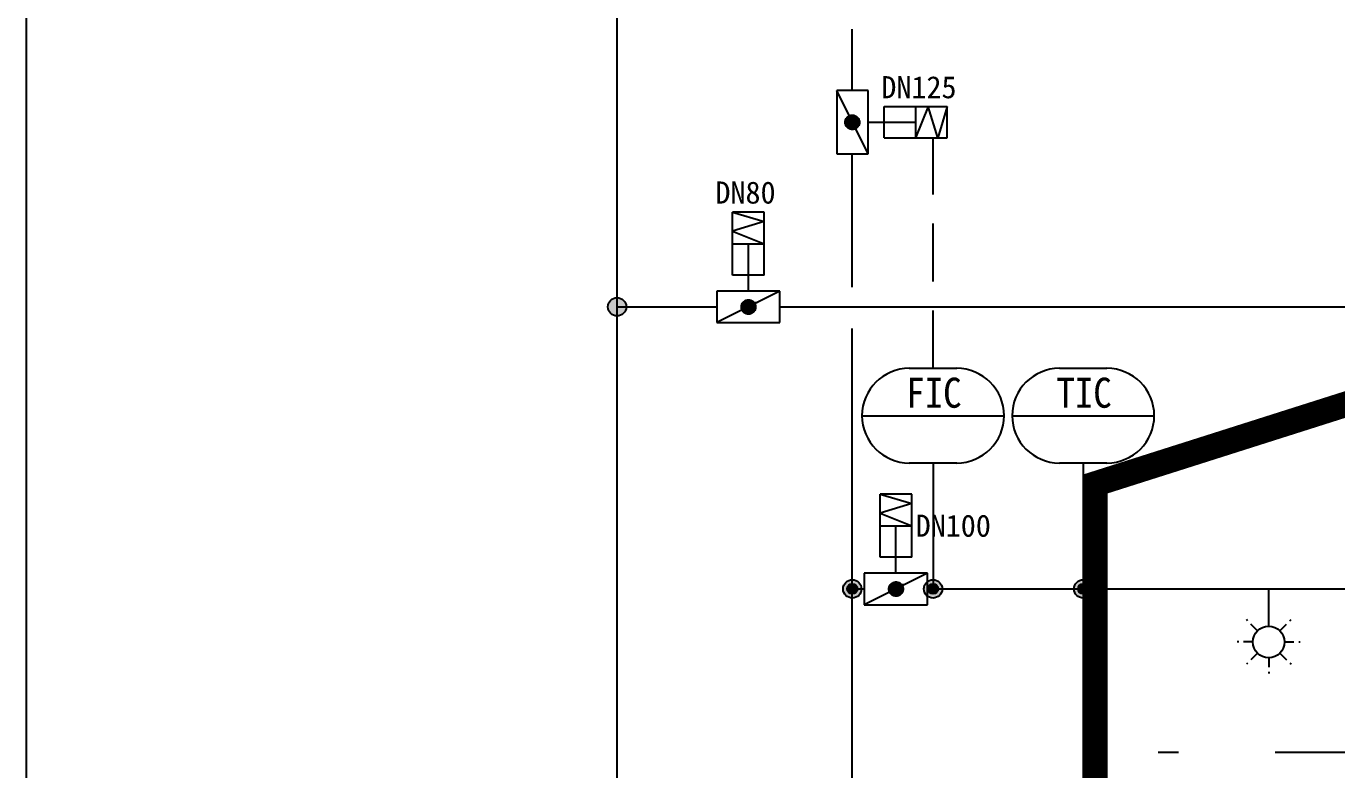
# Model space of a CAD drawing. Header units: millimetres. Extents: x 702 to 1891, y -286 to 555.
# Drawn here: x 1176.3 to 1244.2, y 243 to 281.5 of the extents above; entities that cross this region are included whole.
import ezdxf
from ezdxf.enums import TextEntityAlignment as Align

# ---------------------------------------------------------------- set-up
doc = ezdxf.new("R2010")
doc.units = ezdxf.units.MM
doc.header["$MEASUREMENT"] = 0
doc.linetypes.add('1', pattern=[0])
doc.linetypes.add('GESTRICHELT', pattern=[0.75, 0.5, -0.25])
doc.layers.get('0').update_dxf_attribs({"linetype": 'CONTINUOUS'})
for name, color, linetype in [('CIP', 24, 'CONTINUOUS'), ('DUENN', 7, 'CONTINUOUS'), ('TEXT', 7, 'CONTINUOUS')]:
    doc.layers.add(name, color=color, linetype=linetype)

# ---------------------------------------------------------------- blocks, each defined once
blk = doc.blocks.new('T961')
at = {"color": 6, "linetype": 'GESTRICHELT', "ltscale": 3}
for p, q in [((-1.77, 1.77), (-3.54, 3.54)), ((1.77, 1.77), (3.54, 3.54)), ((-2.5, 0), (-5, 0)), ((2.5, 0), (5, 0)), ((-1.77, -1.77), (-3.54, -3.54)), ((1.77, -1.77), (3.54, -3.54)), ((0, -2.5), (0, -5))]:
    blk.add_line(p, q, dxfattribs=at)
at = {"color": 3}
blk.add_circle((0, 0), 2.5, dxfattribs=at)

msp = doc.modelspace()

# ---------------------------------------------------------------- hatches: boundary and pattern name
for points in [[(1219.344, 252.348, 1), (1218.816, 252.348, 1)], [(1223.523, 252.348, 1), (1222.995, 252.348, 1)], [(1231.298, 252.348, 1), (1230.77, 252.348, 1)]]:
    msp.add_hatch(color=4).paths.add_polyline_path(points)
at = {"layer": 'TEXT'}
for points in [[(1207.375, 266.957, 1), (1206.425, 266.957, 1)], [(1219.555, 252.348, 1), (1218.605, 252.348, 1)], [(1223.734, 252.348, 1), (1222.783, 252.348, 1)], [(1231.509, 252.348, 1), (1230.559, 252.348, 1)]]:
    msp.add_hatch(color=256, dxfattribs=at).paths.add_polyline_path(points)

# ---------------------------------------------------------------- linework, layer by layer
at = {"color": 4}
for p, q in [((1219.08, 278.156), (1219.08, 281.339)), ((1219.08, 267.969), (1219.08, 274.885)), ((1219.08, 234.529), (1219.08, 265.83)), ((1219.702, 253.166), (1219.702, 251.53)), ((1219.08, 252.348), (1219.702, 252.348)), ((1222.973, 252.348), (1231.643, 252.348)), ((1229.798, 252.348), (1305.249, 252.348)), ((1229.798, 252.348), (1305.249, 252.348)), ((1240.64, 250.416), (1240.64, 252.348))]:
    msp.add_line(p, q, dxfattribs=at)
at = {"color": 3, "linetype": '1'}
for p, q in [((1219.907, 274.885), (1218.271, 278.156)), ((1218.271, 278.156), (1218.271, 274.885)), ((1219.907, 278.156), (1218.271, 278.156)), ((1219.907, 274.885), (1219.907, 278.156)), ((1218.711, 276.497), (1219.099, 276.885)), ((1218.712, 276.544), (1219.052, 276.884)), ((1218.716, 276.455), (1219.141, 276.88)), ((1218.72, 276.598), (1218.998, 276.876)), ((1218.724, 276.417), (1219.179, 276.872)), ((1218.736, 276.383), (1219.213, 276.86)), ((1218.743, 276.667), (1218.929, 276.853)), ((1218.895, 276.836), (1218.928, 276.853)), ((1218.928, 276.853), (1218.962, 276.866)), ((1218.962, 276.866), (1218.998, 276.876)), ((1218.998, 276.876), (1219.035, 276.883)), ((1219.035, 276.883), (1219.072, 276.885)), ((1219.072, 276.885), (1219.08, 276.885)), ((1219.08, 276.885), (1219.117, 276.884)), ((1219.117, 276.884), (1219.154, 276.878)), ((1219.154, 276.878), (1219.19, 276.869)), ((1219.19, 276.869), (1219.225, 276.856)), ((1219.225, 276.856), (1219.258, 276.839)), ((1220.725, 275.702), (1220.725, 277.338)), ((1220.725, 277.338), (1223.996, 277.338)), ((1222.36, 277.338), (1222.36, 275.702)), ((1223.014, 277.338), (1222.36, 275.702)), ((1223.505, 275.702), (1223.014, 277.338)), ((1223.996, 277.338), (1223.505, 275.702)), ((1223.996, 275.702), (1223.996, 277.338)), ((1218.711, 276.529), (1218.714, 276.566)), ((1218.711, 276.492), (1218.711, 276.529)), ((1218.716, 276.455), (1218.711, 276.492)), ((1218.714, 276.566), (1218.721, 276.603)), ((1218.724, 276.419), (1218.716, 276.455)), ((1218.721, 276.603), (1218.732, 276.639)), ((1218.736, 276.383), (1218.724, 276.419)), ((1218.732, 276.639), (1218.746, 276.673)), ((1218.751, 276.349), (1218.736, 276.383)), ((1218.746, 276.673), (1218.763, 276.706)), ((1218.75, 276.351), (1219.245, 276.846)), ((1218.769, 276.317), (1218.751, 276.349)), ((1218.763, 276.706), (1218.784, 276.737)), ((1218.767, 276.321), (1219.275, 276.829)), ((1218.791, 276.287), (1218.769, 276.317)), ((1218.784, 276.737), (1218.808, 276.766)), ((1218.786, 276.294), (1219.303, 276.811)), ((1218.816, 276.259), (1218.791, 276.287)), ((1218.806, 276.268), (1219.328, 276.79)), ((1218.808, 276.766), (1218.834, 276.792)), ((1218.843, 276.233), (1218.816, 276.259)), ((1218.83, 276.245), (1219.351, 276.767)), ((1218.834, 276.792), (1218.863, 276.815)), ((1218.873, 276.211), (1218.843, 276.233)), ((1218.855, 276.224), (1219.372, 276.741)), ((1218.863, 276.815), (1218.895, 276.836)), ((1218.904, 276.192), (1218.873, 276.211)), ((1218.882, 276.205), (1219.391, 276.714)), ((1218.938, 276.176), (1218.904, 276.192)), ((1218.911, 276.188), (1219.408, 276.685)), ((1218.973, 276.163), (1218.938, 276.176)), ((1218.943, 276.174), (1219.423, 276.653)), ((1218.977, 276.162), (1219.434, 276.619)), ((1219.015, 276.153), (1219.443, 276.581)), ((1219.056, 276.148), (1219.448, 276.54)), ((1219.103, 276.148), (1219.448, 276.494)), ((1219.156, 276.155), (1219.441, 276.44)), ((1219.228, 276.179), (1219.193, 276.165)), ((1219.224, 276.176), (1219.42, 276.373)), ((1219.262, 276.195), (1219.228, 276.179)), ((1219.258, 276.839), (1219.29, 276.82)), ((1219.293, 276.215), (1219.262, 276.195)), ((1219.29, 276.82), (1219.319, 276.797)), ((1219.322, 276.238), (1219.293, 276.215)), ((1219.319, 276.797), (1219.347, 276.771)), ((1219.349, 276.264), (1219.322, 276.238)), ((1219.347, 276.771), (1219.371, 276.743)), ((1219.373, 276.293), (1219.349, 276.264)), ((1219.371, 276.743), (1219.392, 276.713)), ((1219.394, 276.323), (1219.373, 276.293)), ((1219.392, 276.713), (1219.41, 276.68)), ((1219.412, 276.356), (1219.394, 276.323)), ((1219.41, 276.68), (1219.425, 276.646)), ((1219.427, 276.39), (1219.412, 276.356)), ((1219.425, 276.646), (1219.437, 276.61)), ((1219.438, 276.426), (1219.427, 276.39)), ((1219.437, 276.61), (1219.444, 276.574)), ((1219.445, 276.463), (1219.438, 276.426)), ((1219.444, 276.574), (1219.448, 276.537)), ((1219.448, 276.5), (1219.445, 276.463)), ((1219.448, 276.537), (1219.448, 276.5)), ((1219.907, 276.52), (1220.725, 276.52)), ((1220.725, 276.52), (1222.36, 276.52)), ((1219.009, 276.154), (1218.973, 276.163)), ((1219.046, 276.149), (1219.009, 276.154)), ((1219.084, 276.147), (1219.046, 276.149)), ((1219.121, 276.15), (1219.084, 276.147)), ((1219.157, 276.156), (1219.121, 276.15)), ((1219.193, 276.165), (1219.157, 276.156)), ((1220.725, 275.702), (1223.996, 275.702)), ((1218.271, 274.885), (1219.907, 274.885)), ((1212.883, 268.593), (1212.883, 271.864)), ((1212.883, 271.864), (1214.519, 271.373)), ((1214.519, 271.864), (1212.883, 271.864)), ((1214.519, 268.593), (1214.519, 271.864)), ((1214.519, 271.373), (1212.883, 270.883)), ((1212.883, 270.883), (1214.519, 270.228)), ((1212.883, 270.228), (1214.519, 270.228)), ((1213.701, 268.593), (1213.701, 270.228)), ((1214.519, 268.593), (1212.883, 268.593)), ((1213.701, 267.775), (1213.701, 268.593)), ((1215.336, 267.775), (1212.065, 266.14)), ((1212.065, 267.775), (1212.065, 266.14)), ((1215.336, 267.775), (1212.065, 267.775)), ((1215.336, 266.14), (1215.336, 267.775)), ((1213.336, 266.948), (1213.338, 266.985)), ((1213.724, 266.58), (1213.336, 266.968)), ((1213.336, 266.941), (1213.336, 266.948)), ((1213.338, 266.903), (1213.336, 266.941)), ((1213.677, 266.58), (1213.337, 266.921)), ((1213.338, 266.985), (1213.343, 267.022)), ((1213.345, 266.867), (1213.338, 266.903)), ((1213.34, 267.002), (1214.069, 267.002)), ((1213.766, 266.584), (1213.341, 267.009)), ((1213.343, 267.022), (1213.352, 267.058)), ((1213.623, 266.588), (1213.345, 266.867)), ((1213.355, 266.831), (1213.345, 266.867)), ((1213.804, 266.593), (1213.349, 267.047)), ((1213.352, 267.058), (1213.365, 267.093)), ((1213.368, 266.796), (1213.355, 266.831)), ((1213.838, 266.604), (1213.361, 267.082)), ((1213.365, 267.093), (1213.382, 267.127)), ((1213.554, 266.611), (1213.368, 266.797)), ((1213.385, 266.763), (1213.368, 266.796)), ((1213.87, 266.618), (1213.375, 267.114)), ((1213.382, 267.127), (1213.401, 267.158)), ((1213.406, 266.732), (1213.385, 266.763)), ((1213.9, 266.635), (1213.392, 267.144)), ((1213.401, 267.158), (1213.424, 267.188)), ((1213.429, 266.703), (1213.406, 266.732)), ((1213.927, 266.654), (1213.41, 267.171)), ((1213.42, 267.182), (1214.15, 267.182)), ((1213.424, 267.188), (1213.45, 267.215)), ((1213.455, 266.676), (1213.429, 266.703)), ((1213.953, 266.675), (1213.431, 267.196)), ((1213.45, 267.215), (1213.478, 267.239)), ((1213.976, 266.698), (1213.454, 267.219)), ((1213.484, 266.652), (1213.455, 266.676)), ((1213.478, 267.239), (1213.508, 267.261)), ((1213.997, 266.723), (1213.48, 267.241)), ((1214.016, 266.75), (1213.507, 267.26)), ((1213.508, 267.261), (1213.541, 267.279)), ((1214.033, 266.78), (1213.536, 267.276)), ((1213.541, 267.279), (1213.575, 267.294)), ((1214.047, 266.811), (1213.568, 267.291)), ((1213.575, 267.294), (1213.611, 267.305)), ((1214.059, 266.846), (1213.602, 267.303)), ((1213.611, 267.305), (1213.647, 267.313)), ((1214.068, 266.883), (1213.64, 267.311)), ((1213.647, 267.313), (1213.684, 267.317)), ((1214.073, 266.925), (1213.681, 267.316)), ((1213.684, 267.317), (1213.721, 267.317)), ((1213.721, 267.317), (1213.759, 267.313)), ((1214.073, 266.971), (1213.727, 267.316)), ((1213.759, 267.313), (1213.795, 267.306)), ((1214.066, 267.024), (1213.781, 267.309)), ((1213.795, 267.306), (1213.831, 267.295)), ((1213.831, 267.295), (1213.865, 267.281)), ((1214.045, 267.092), (1213.848, 267.288)), ((1213.865, 267.281), (1213.898, 267.263)), ((1213.898, 267.263), (1213.928, 267.242)), ((1213.928, 267.242), (1213.957, 267.218)), ((1213.962, 266.684), (1213.934, 266.659)), ((1213.957, 267.218), (1213.983, 267.191)), ((1213.988, 266.711), (1213.962, 266.684)), ((1213.983, 267.191), (1214.006, 267.161)), ((1214.01, 266.741), (1213.988, 266.711)), ((1214.006, 267.161), (1214.026, 267.13)), ((1214.029, 266.773), (1214.01, 266.741)), ((1214.026, 267.13), (1214.043, 267.097)), ((1214.045, 266.807), (1214.029, 266.773)), ((1214.043, 267.097), (1214.056, 267.062)), ((1214.058, 266.842), (1214.045, 266.807)), ((1214.056, 267.062), (1214.065, 267.026)), ((1214.067, 266.878), (1214.058, 266.842)), ((1214.065, 267.026), (1214.071, 266.989)), ((1214.072, 266.915), (1214.067, 266.878)), ((1214.071, 266.989), (1214.074, 266.952)), ((1214.074, 266.952), (1214.072, 266.915)), ((1212.065, 266.14), (1215.336, 266.14)), ((1213.515, 266.632), (1213.484, 266.652)), ((1213.548, 266.614), (1213.515, 266.632)), ((1213.582, 266.6), (1213.548, 266.614)), ((1213.618, 266.589), (1213.582, 266.6)), ((1213.655, 266.583), (1213.618, 266.589)), ((1213.692, 266.579), (1213.655, 266.583)), ((1213.729, 266.58), (1213.692, 266.579)), ((1213.766, 266.584), (1213.729, 266.58)), ((1213.802, 266.592), (1213.766, 266.584)), ((1213.838, 266.604), (1213.802, 266.592)), ((1213.872, 266.619), (1213.838, 266.604)), ((1213.904, 266.638), (1213.872, 266.619)), ((1213.934, 266.659), (1213.904, 266.638)), ((1220.52, 253.984), (1220.52, 257.255)), ((1220.52, 257.255), (1222.155, 256.764)), ((1222.155, 257.255), (1220.52, 257.255)), ((1222.155, 253.984), (1222.155, 257.255)), ((1222.155, 256.764), (1220.52, 256.273)), ((1220.52, 256.273), (1222.155, 255.619)), ((1220.52, 255.619), (1222.155, 255.619)), ((1221.338, 253.984), (1221.338, 255.619)), ((1222.155, 253.984), (1220.52, 253.984)), ((1221.338, 253.166), (1221.338, 253.984)), ((1222.973, 253.166), (1219.702, 251.53)), ((1222.973, 253.166), (1219.702, 253.166)), ((1222.973, 251.53), (1222.973, 253.166)), ((1220.98, 252.413), (1220.989, 252.449)), ((1221.44, 251.983), (1220.986, 252.438)), ((1220.989, 252.449), (1221.002, 252.484)), ((1221.475, 251.995), (1220.997, 252.473)), ((1221.002, 252.484), (1221.018, 252.517)), ((1221.507, 252.009), (1221.012, 252.505)), ((1221.018, 252.517), (1221.038, 252.549)), ((1221.537, 252.026), (1221.028, 252.534)), ((1221.038, 252.549), (1221.061, 252.579)), ((1221.564, 252.045), (1221.047, 252.562)), ((1221.056, 252.573), (1221.787, 252.573)), ((1221.061, 252.579), (1221.086, 252.606)), ((1221.589, 252.066), (1221.068, 252.587)), ((1221.086, 252.606), (1221.115, 252.63)), ((1221.613, 252.089), (1221.091, 252.61)), ((1221.115, 252.63), (1221.145, 252.651)), ((1221.634, 252.114), (1221.116, 252.631)), ((1221.653, 252.141), (1221.143, 252.65)), ((1221.145, 252.651), (1221.178, 252.67)), ((1221.67, 252.17), (1221.173, 252.667)), ((1221.178, 252.67), (1221.212, 252.684)), ((1221.684, 252.202), (1221.205, 252.682)), ((1221.212, 252.684), (1221.247, 252.696)), ((1221.696, 252.237), (1221.239, 252.694)), ((1221.247, 252.696), (1221.284, 252.703)), ((1221.705, 252.274), (1221.277, 252.702)), ((1221.284, 252.703), (1221.321, 252.707)), ((1221.71, 252.315), (1221.318, 252.707)), ((1221.321, 252.707), (1221.358, 252.708)), ((1221.358, 252.708), (1221.395, 252.704)), ((1221.71, 252.362), (1221.364, 252.707)), ((1221.395, 252.704), (1221.432, 252.697)), ((1221.702, 252.415), (1221.418, 252.7)), ((1221.432, 252.697), (1221.467, 252.686)), ((1221.467, 252.686), (1221.502, 252.671)), ((1221.681, 252.483), (1221.485, 252.679)), ((1221.502, 252.671), (1221.534, 252.653)), ((1221.534, 252.653), (1221.565, 252.632)), ((1221.565, 252.632), (1221.594, 252.608)), ((1221.594, 252.608), (1221.619, 252.582)), ((1221.619, 252.582), (1221.642, 252.552)), ((1221.642, 252.552), (1221.662, 252.521)), ((1221.662, 252.521), (1221.679, 252.487)), ((1221.679, 252.487), (1221.692, 252.453)), ((1221.692, 252.453), (1221.702, 252.417)), ((1220.972, 252.339), (1220.974, 252.376)), ((1220.972, 252.331), (1220.972, 252.339)), ((1220.975, 252.294), (1220.972, 252.331)), ((1221.361, 251.97), (1220.973, 252.358)), ((1221.314, 251.971), (1220.973, 252.312)), ((1220.974, 252.376), (1220.98, 252.413)), ((1220.981, 252.257), (1220.975, 252.294)), ((1221.403, 251.975), (1220.977, 252.4)), ((1220.977, 252.393), (1221.706, 252.393)), ((1221.26, 251.979), (1220.981, 252.257)), ((1220.991, 252.222), (1220.981, 252.257)), ((1221.005, 252.187), (1220.991, 252.222)), ((1221.19, 252.002), (1221.005, 252.188)), ((1221.022, 252.154), (1221.005, 252.187)), ((1221.042, 252.122), (1221.022, 252.154)), ((1221.066, 252.093), (1221.042, 252.122)), ((1221.092, 252.067), (1221.066, 252.093)), ((1221.121, 252.043), (1221.092, 252.067)), ((1221.152, 252.022), (1221.121, 252.043)), ((1221.184, 252.005), (1221.152, 252.022)), ((1221.219, 251.991), (1221.184, 252.005)), ((1221.255, 251.98), (1221.219, 251.991)), ((1221.291, 251.973), (1221.255, 251.98)), ((1221.328, 251.97), (1221.291, 251.973)), ((1221.366, 251.971), (1221.328, 251.97)), ((1221.403, 251.975), (1221.366, 251.971)), ((1221.439, 251.983), (1221.403, 251.975)), ((1221.474, 251.995), (1221.439, 251.983)), ((1221.508, 252.01), (1221.474, 251.995)), ((1221.541, 252.028), (1221.508, 252.01)), ((1221.571, 252.05), (1221.541, 252.028)), ((1221.599, 252.075), (1221.571, 252.05)), ((1221.624, 252.102), (1221.599, 252.075)), ((1221.647, 252.132), (1221.624, 252.102)), ((1221.666, 252.164), (1221.647, 252.132)), ((1221.682, 252.197), (1221.666, 252.164)), ((1221.695, 252.232), (1221.682, 252.197)), ((1221.704, 252.269), (1221.695, 252.232)), ((1221.702, 252.417), (1221.708, 252.38)), ((1221.709, 252.305), (1221.704, 252.269)), ((1221.708, 252.38), (1221.71, 252.343)), ((1221.71, 252.343), (1221.709, 252.305)), ((1219.702, 251.53), (1222.973, 251.53))]:
    msp.add_line(p, q, dxfattribs=at)
at = {"color": 6, "linetype": 'GESTRICHELT', "ltscale": 6}
msp.add_line((1223.259, 263.772), (1223.259, 275.637), dxfattribs=at)
at = {"color": 246, "linetype": 'GESTRICHELT', "ltscale": 20}
msp.add_line((1310.967, 243.874), (1234.914, 243.874), dxfattribs=at)
at = {"color": 4}
for centre in [(1219.08, 252.348), (1223.259, 252.348), (1231.034, 252.348)]:
    msp.add_circle(centre, 0.264, dxfattribs=at)
at = {"layer": 'CIP'}
for p, q in [((1176.308, 299.216), (1176.308, 179.414)), ((1206.9, 266.957), (1206.9, 296.84)), ((1206.9, 234.529), (1206.9, 266.957)), ((1206.9, 266.957), (1212.065, 266.957)), ((1215.336, 266.957), (1288.07, 266.957)), ((1215.336, 266.957), (1217.893, 266.957))]:
    msp.add_line(p, q, dxfattribs=at)
at = {"layer": 'DUENN', "color": 1}
for p, q in [((1222.032, 263.772), (1224.485, 263.772)), ((1229.807, 263.772), (1232.26, 263.772)), ((1219.579, 261.319), (1226.939, 261.319)), ((1227.354, 261.319), (1234.714, 261.319)), ((1224.485, 258.865), (1222.032, 258.865)), ((1223.259, 258.865), (1223.259, 252.348)), ((1232.26, 258.865), (1229.807, 258.865)), ((1231.034, 258.865), (1231.034, 252.348))]:
    msp.add_line(p, q, dxfattribs=at)
at = {"layer": 'DUENN', "color": 1, "const_width": 1.32}
msp.add_lwpolyline([(1277.438, 280.674), (1277.438, 269.225), (1313.421, 257.776), (1313.421, 241.42), (1231.643, 241.42), (1231.643, 257.776), (1267.625, 269.225), (1267.625, 280.674)], dxfattribs=at)
at = {"layer": 'DUENN', "color": 1}
for centre, start, end in [((1222.032, 261.319), 90, 270), ((1224.485, 261.319), 270, 90), ((1229.807, 261.319), 90, 270), ((1232.26, 261.319), 270, 90)]:
    msp.add_arc(centre, 2.453, start, end, dxfattribs=at)
at = {"layer": 'TEXT'}
for centre in [(1206.9, 266.957), (1219.08, 252.348), (1223.259, 252.348), (1231.034, 252.348)]:
    msp.add_circle(centre, 0.475, dxfattribs=at)

# ---------------------------------------------------------------- block references
at = {"color": 4, "xscale": 0.3271128750489599, "yscale": 0.3271128750489599, "zscale": 0.3271128750489599}
msp.add_blockref('T961', (1240.64, 249.598), dxfattribs=at)

# ---------------------------------------------------------------- texts
at = {"layer": 'TEXT'}
for s, p in [('DN125', (1220.582, 277.416)), ('DN80', (1211.992, 271.961)), ('DN100', (1222.36, 254.705))]:
    msp.add_text(s, height=1.1449, dxfattribs=at).set_placement(p, align=Align.BOTTOM_LEFT)
at = {"layer": 'TEXT', "width": 0.9}
for s, p in [('FIC', (1223.305, 262.509)), ('TIC', (1231.08, 262.509))]:
    msp.add_text(s, height=1.5577, dxfattribs=at).set_placement(p, align=Align.MIDDLE_CENTER)

doc.saveas('drawing.dxf')
